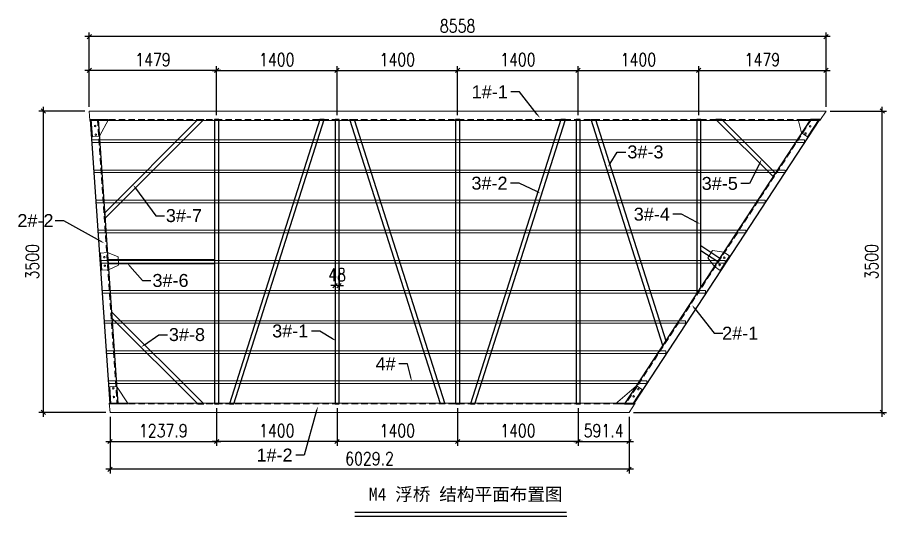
# Model space of a CAD drawing. Header units: millimetres. Extents: x 11827 to 862553, y 15071 to 134256.
# Drawn here: x 798952 to 809048, y 93445 to 99243 of the extents above; entities that cross this region are included whole.
import ezdxf
from ezdxf import colors
from ezdxf.entities.mleader import LeaderData, LeaderLine
from ezdxf.math import Vec2, Vec3

# ---------------------------------------------------------------- set-up
doc = ezdxf.new("R2010")
doc.units = ezdxf.units.MM
doc.linetypes.add('HIDDEN', pattern=[0.375, 0.25, -0.125])
for name, color, linetype in [('00打印图框', 255, 'Continuous'), ('标注', 9, 'Continuous'), ('连接端梁', 130, 'Continuous'), ('铝横梁', 220, 'Continuous')]:
    doc.layers.add(name, color=color, linetype=linetype)
for name, color, linetype, lineweight in [('加强板', 140, 'Continuous', 18), ('虚线', 8, 'Continuous', 0), ('铝主梁', 3, 'Continuous', 9), ('铝龙骨', 7, 'Continuous', 9)]:
    doc.layers.add(name, color=color, linetype=linetype, lineweight=lineweight)
doc.styles.add('Arial', font='')
doc.styles.add('HZTXT', font='txtw.shx', dxfattribs={"width": 0.8, "bigfont": 'hztxtw.shx'})
doc.styles.get("Standard").update_dxf_attribs({"font": 'arial.ttf'})
doc.styles.get('Arial').set_extended_font_data('STXihei')
doc.dimstyles.new('DIM-50', dxfattribs={"dimscale": 50, "dimtxt": 3, "dimasz": 1, "dimexe": 1, "dimexo": 1, "dimgap": 1, "dimtad": 1, "dimdec": 1, "dimdsep": 46, "dimtxsty": 'HZTXT', "dimblk": 'OBLIQUE', "dimblk1": 'ARCHTICK', "dimblk2": 'OBLIQUE', "dimcen": 0, "dimdle": 1, "dimclrd": 9, "dimclre": 9, "dimclrt": 2, "dimadec": 1, "dimazin": 0, "dimtfac": 1, "dimtdec": 1, "dimtix": 1, "dimtmove": 2, "dimatfit": 3, "dimldrblk": 'OBLIQUE', "dimfxl": 15, "dimtolj": 1, "dimtzin": 0, "dimarcsym": 1})

# ---------------------------------------------------------------- blocks, each defined once
blk = doc.blocks.new('_Oblique')
at = {"color": 0, "linetype": 'ByBlock', "lineweight": -2}
blk.add_line((-0.5, -0.5), (0.5, 0.5), dxfattribs=at)
blk = doc.blocks.new('*D357')
at = {"layer": 'Defpoints', "color": 0, "transparency": 16777216}
for p in [(799786, 98155, 0), (799252, 94655), (800028, 94655, 0)]:
    blk.add_point(p, dxfattribs=at)
at = {"layer": '标注', "color": 9, "lineweight": -2, "transparency": 16777216}
for p, q in [((799736, 98155), (799202, 98155)), ((799252, 98205), (799252, 94605)), ((799978, 94655), (799202, 94655))]:
    blk.add_line(p, q, dxfattribs=at)
at = {"layer": '标注', "color": 9, "lineweight": -2, "transparency": 16777216, "xscale": 50, "yscale": 50, "zscale": 50}
for p, rotation in [((799252, 98155), 90), ((799252, 94655), 270)]:
    blk.add_blockref('_Oblique', p, dxfattribs=dict(at, rotation=rotation))
at = {"layer": '标注', "color": 2, "transparency": 16777216, "insert": (799127, 96405), "char_height": 150, "attachment_point": 5, "rotation": 90, "style": 'HZTXT'}
blk.add_mtext('\\A1;3500', dxfattribs=at)
blk = doc.blocks.new('_ArchTick')
at = {"color": 0, "linetype": 'ByBlock', "lineweight": 100, "const_width": 0.15}
blk.add_lwpolyline([(-0.5, -0.5), (0.5, 0.5)], dxfattribs=at)
blk = doc.blocks.new('*D358')
at = {"layer": 'Defpoints', "color": 0, "transparency": 16777216}
for p in [(802665, 98627), (801265, 98057), (802665, 98057)]:
    blk.add_point(p, dxfattribs=at)
at = {"layer": '标注', "color": 9, "lineweight": -2, "transparency": 16777216}
for p, q in [((801265, 98107), (801265, 98677)), ((802665, 98107), (802665, 98677)), ((801215, 98627), (802715, 98627))]:
    blk.add_line(p, q, dxfattribs=at)
at = {"layer": '标注', "color": 9, "lineweight": -2, "transparency": 16777216, "xscale": 50, "yscale": 50, "zscale": 50, "rotation": 180}
blk.add_blockref('_Oblique', (801265, 98627), dxfattribs=at)
at = {"layer": '标注', "color": 9, "lineweight": -2, "transparency": 16777216, "xscale": 50, "yscale": 50, "zscale": 50}
blk.add_blockref('_Oblique', (802665, 98627), dxfattribs=at)
at = {"layer": '标注', "color": 2, "transparency": 16777216, "insert": (801965, 98752), "char_height": 150, "attachment_point": 5, "style": 'HZTXT'}
blk.add_mtext('\\A1;1400', dxfattribs=at)
blk = doc.blocks.new('*D359')
at = {"layer": 'Defpoints', "color": 0, "transparency": 16777216}
for p in [(804065, 98627), (802665, 98057), (804065, 98057)]:
    blk.add_point(p, dxfattribs=at)
at = {"layer": '标注', "color": 9, "lineweight": -2, "transparency": 16777216}
for p, q in [((802665, 98107), (802665, 98677)), ((804065, 98107), (804065, 98677)), ((802615, 98627), (804115, 98627))]:
    blk.add_line(p, q, dxfattribs=at)
at = {"layer": '标注', "color": 9, "lineweight": -2, "transparency": 16777216, "xscale": 50, "yscale": 50, "zscale": 50, "rotation": 180}
blk.add_blockref('_Oblique', (802665, 98627), dxfattribs=at)
at = {"layer": '标注', "color": 9, "lineweight": -2, "transparency": 16777216, "xscale": 50, "yscale": 50, "zscale": 50}
blk.add_blockref('_Oblique', (804065, 98627), dxfattribs=at)
at = {"layer": '标注', "color": 2, "transparency": 16777216, "insert": (803365, 98752), "char_height": 150, "attachment_point": 5, "style": 'HZTXT'}
blk.add_mtext('\\A1;1400', dxfattribs=at)
blk = doc.blocks.new('*D360')
at = {"layer": 'Defpoints', "color": 0, "transparency": 16777216}
for p in [(805465, 98627), (804065, 98057), (805465, 98057)]:
    blk.add_point(p, dxfattribs=at)
at = {"layer": '标注', "color": 9, "lineweight": -2, "transparency": 16777216}
for p, q in [((804065, 98107), (804065, 98677)), ((805465, 98107), (805465, 98677)), ((804015, 98627), (805515, 98627))]:
    blk.add_line(p, q, dxfattribs=at)
at = {"layer": '标注', "color": 9, "lineweight": -2, "transparency": 16777216, "xscale": 50, "yscale": 50, "zscale": 50, "rotation": 180}
blk.add_blockref('_Oblique', (804065, 98627), dxfattribs=at)
at = {"layer": '标注', "color": 9, "lineweight": -2, "transparency": 16777216, "xscale": 50, "yscale": 50, "zscale": 50}
blk.add_blockref('_Oblique', (805465, 98627), dxfattribs=at)
at = {"layer": '标注', "color": 2, "transparency": 16777216, "insert": (804765, 98752), "char_height": 150, "attachment_point": 5, "style": 'HZTXT'}
blk.add_mtext('\\A1;1400', dxfattribs=at)
blk = doc.blocks.new('*D361')
at = {"layer": 'Defpoints', "color": 0, "transparency": 16777216}
for p in [(799786, 99019), (799786, 98155), (808344, 98155)]:
    blk.add_point(p, dxfattribs=at)
at = {"layer": '标注', "color": 9, "lineweight": -2, "transparency": 16777216}
for p, q in [((799786, 98205), (799786, 99069)), ((808344, 98205), (808344, 99069)), ((808394, 99019), (799736, 99019))]:
    blk.add_line(p, q, dxfattribs=at)
at = {"layer": '标注', "color": 9, "lineweight": -2, "transparency": 16777216, "xscale": 50, "yscale": 50, "zscale": 50, "rotation": 180}
blk.add_blockref('_Oblique', (799786, 99019), dxfattribs=at)
at = {"layer": '标注', "color": 9, "lineweight": -2, "transparency": 16777216, "xscale": 50, "yscale": 50, "zscale": 50}
blk.add_blockref('_Oblique', (808344, 99019), dxfattribs=at)
at = {"layer": '标注', "color": 2, "transparency": 16777216, "insert": (804065, 99144), "char_height": 150, "attachment_point": 5, "style": 'HZTXT'}
blk.add_mtext('\\A1;8558', dxfattribs=at)
blk = doc.blocks.new('*D362')
at = {"layer": 'Defpoints', "color": 0, "transparency": 16777216}
for p in [(802641, 96378), (802689, 96378), (802641, 96128)]:
    blk.add_point(p, dxfattribs=at)
at = {"layer": '标注', "color": 9, "lineweight": -2, "transparency": 16777216}
for p, q in [((802641, 96328), (802641, 96078)), ((802689, 96328), (802689, 96078)), ((802641, 96128), (802591, 96128)), ((802689, 96128), (802641, 96128)), ((802689, 96128), (802739, 96128))]:
    blk.add_line(p, q, dxfattribs=at)
at = {"layer": '标注', "color": 9, "lineweight": -2, "transparency": 16777216, "xscale": 50, "yscale": 50, "zscale": 50}
blk.add_blockref('_Oblique', (802641, 96128), dxfattribs=at)
at = {"layer": '标注', "color": 9, "lineweight": -2, "transparency": 16777216, "xscale": 50, "yscale": 50, "zscale": 50, "rotation": 180}
blk.add_blockref('_Oblique', (802689, 96128), dxfattribs=at)
at = {"layer": '标注', "color": 2, "transparency": 16777216, "insert": (802665, 96253), "char_height": 150, "attachment_point": 5, "style": 'HZTXT'}
blk.add_mtext('\\A1;48', dxfattribs=at)
blk = doc.blocks.new('*D363')
at = {"layer": 'Defpoints', "color": 0, "transparency": 16777216}
for p in [(799786, 98627), (799786, 98155), (801265, 98057)]:
    blk.add_point(p, dxfattribs=at)
at = {"layer": '标注', "color": 9, "lineweight": -2, "transparency": 16777216}
for p, q in [((799786, 98205), (799786, 98677)), ((801265, 98107), (801265, 98677)), ((801315, 98627), (799736, 98627))]:
    blk.add_line(p, q, dxfattribs=at)
at = {"layer": '标注', "color": 9, "lineweight": -2, "transparency": 16777216, "xscale": 50, "yscale": 50, "zscale": 50, "rotation": 180}
blk.add_blockref('_Oblique', (799786, 98627), dxfattribs=at)
at = {"layer": '标注', "color": 9, "lineweight": -2, "transparency": 16777216, "xscale": 50, "yscale": 50, "zscale": 50}
blk.add_blockref('_Oblique', (801265, 98627), dxfattribs=at)
at = {"layer": '标注', "color": 2, "transparency": 16777216, "insert": (800526, 98752), "char_height": 150, "attachment_point": 5, "style": 'HZTXT'}
blk.add_mtext('\\A1;1479', dxfattribs=at)
blk = doc.blocks.new('*D364')
at = {"layer": 'Defpoints', "color": 0, "transparency": 16777216}
for p in [(800028, 94655), (806057, 94655), (800028, 93994)]:
    blk.add_point(p, dxfattribs=at)
at = {"layer": '标注', "color": 9, "lineweight": -2, "transparency": 16777216}
for p, q in [((800028, 94605), (800028, 93944)), ((806057, 94605), (806057, 93944)), ((806107, 93994), (799978, 93994))]:
    blk.add_line(p, q, dxfattribs=at)
at = {"layer": '标注', "color": 9, "lineweight": -2, "transparency": 16777216, "xscale": 50, "yscale": 50, "zscale": 50}
for p, rotation in [((800028, 93994), 179.9999999898094), ((806057, 93994), 359.9999999898094)]:
    blk.add_blockref('_Oblique', p, dxfattribs=dict(at, rotation=rotation))
at = {"layer": '标注', "color": 2, "transparency": 16777216, "insert": (803042, 94119), "char_height": 150, "attachment_point": 5, "rotation": 360, "style": 'HZTXT'}
blk.add_mtext('\\A1;6029.2', dxfattribs=at)
blk = doc.blocks.new('*D365')
at = {"layer": 'Defpoints', "color": 0, "transparency": 16777216}
for p in [(806865, 98627), (805465, 98057), (806865, 98057)]:
    blk.add_point(p, dxfattribs=at)
at = {"layer": '标注', "color": 9, "lineweight": -2, "transparency": 16777216}
for p, q in [((805465, 98107), (805465, 98677)), ((806865, 98107), (806865, 98677)), ((805415, 98627), (806915, 98627))]:
    blk.add_line(p, q, dxfattribs=at)
at = {"layer": '标注', "color": 9, "lineweight": -2, "transparency": 16777216, "xscale": 50, "yscale": 50, "zscale": 50, "rotation": 180}
blk.add_blockref('_Oblique', (805465, 98627), dxfattribs=at)
at = {"layer": '标注', "color": 9, "lineweight": -2, "transparency": 16777216, "xscale": 50, "yscale": 50, "zscale": 50}
blk.add_blockref('_Oblique', (806865, 98627), dxfattribs=at)
at = {"layer": '标注', "color": 2, "transparency": 16777216, "insert": (806165, 98752), "char_height": 150, "attachment_point": 5, "style": 'HZTXT'}
blk.add_mtext('\\A1;1400', dxfattribs=at)
blk = doc.blocks.new('*D366')
at = {"layer": 'Defpoints', "color": 0, "transparency": 16777216}
for p in [(808344, 98627), (808344, 98155), (806865, 98057)]:
    blk.add_point(p, dxfattribs=at)
at = {"layer": '标注', "color": 9, "lineweight": -2, "transparency": 16777216}
for p, q in [((806865, 98107), (806865, 98677)), ((808344, 98205), (808344, 98677)), ((806815, 98627), (808394, 98627))]:
    blk.add_line(p, q, dxfattribs=at)
at = {"layer": '标注', "color": 9, "lineweight": -2, "transparency": 16777216, "xscale": 50, "yscale": 50, "zscale": 50, "rotation": 180}
blk.add_blockref('_Oblique', (806865, 98627), dxfattribs=at)
at = {"layer": '标注', "color": 9, "lineweight": -2, "transparency": 16777216, "xscale": 50, "yscale": 50, "zscale": 50}
blk.add_blockref('_Oblique', (808344, 98627), dxfattribs=at)
at = {"layer": '标注', "color": 2, "transparency": 16777216, "insert": (807605, 98752), "char_height": 150, "attachment_point": 5, "style": 'HZTXT'}
blk.add_mtext('\\A1;1479', dxfattribs=at)
blk = doc.blocks.new('*D374')
at = {"layer": 'Defpoints', "color": 0, "transparency": 16777216}
for p in [(808344, 98155), (808998, 98155), (806057, 94655)]:
    blk.add_point(p, dxfattribs=at)
at = {"layer": '标注', "color": 9, "lineweight": -2, "transparency": 16777216}
for p, q in [((808394, 98155), (809048, 98155)), ((808998, 94605), (808998, 98205)), ((806107, 94655), (809048, 94655))]:
    blk.add_line(p, q, dxfattribs=at)
at = {"layer": '标注', "color": 9, "lineweight": -2, "transparency": 16777216, "xscale": 50, "yscale": 50, "zscale": 50}
for p, rotation in [((808998, 98155), 90), ((808998, 94655), 270)]:
    blk.add_blockref('_Oblique', p, dxfattribs=dict(at, rotation=rotation))
at = {"layer": '标注', "color": 2, "transparency": 16777216, "insert": (808873, 96405), "char_height": 150, "attachment_point": 5, "rotation": 90, "style": 'HZTXT'}
blk.add_mtext('\\A1;3500', dxfattribs=at)
blk = doc.blocks.new('*D398')
at = {"layer": 'Defpoints', "color": 0, "transparency": 16777216}
for p in [(805465, 94753), (806057, 94655), (806057, 94317)]:
    blk.add_point(p, dxfattribs=at)
at = {"layer": '标注', "color": 9, "lineweight": -2, "transparency": 16777216}
for p, q in [((805465, 94703), (805465, 94267)), ((806057, 94605), (806057, 94267)), ((805415, 94317), (806107, 94317))]:
    blk.add_line(p, q, dxfattribs=at)
at = {"layer": '标注', "color": 9, "lineweight": -2, "transparency": 16777216, "xscale": 50, "yscale": 50, "zscale": 50, "rotation": 180}
blk.add_blockref('_Oblique', (805465, 94317), dxfattribs=at)
at = {"layer": '标注', "color": 9, "lineweight": -2, "transparency": 16777216, "xscale": 50, "yscale": 50, "zscale": 50}
blk.add_blockref('_Oblique', (806057, 94317), dxfattribs=at)
at = {"layer": '标注', "color": 2, "transparency": 16777216, "insert": (805761, 94442), "char_height": 150, "attachment_point": 5, "style": 'HZTXT'}
blk.add_mtext('\\A1;591.4', dxfattribs=at)
blk = doc.blocks.new('*D399')
at = {"layer": 'Defpoints', "color": 0, "transparency": 16777216}
for p in [(801265, 94753), (800028, 94655), (801265, 94317)]:
    blk.add_point(p, dxfattribs=at)
at = {"layer": '标注', "color": 9, "lineweight": -2, "transparency": 16777216}
for p, q in [((801265, 94703), (801265, 94267)), ((800028, 94605), (800028, 94267)), ((799978, 94317), (801315, 94317))]:
    blk.add_line(p, q, dxfattribs=at)
at = {"layer": '标注', "color": 9, "lineweight": -2, "transparency": 16777216, "xscale": 50, "yscale": 50, "zscale": 50, "rotation": 180}
blk.add_blockref('_Oblique', (800028, 94317), dxfattribs=at)
at = {"layer": '标注', "color": 9, "lineweight": -2, "transparency": 16777216, "xscale": 50, "yscale": 50, "zscale": 50}
blk.add_blockref('_Oblique', (801265, 94317), dxfattribs=at)
at = {"layer": '标注', "color": 2, "transparency": 16777216, "insert": (800646, 94442), "char_height": 150, "attachment_point": 5, "style": 'HZTXT'}
blk.add_mtext('\\A1;1237.9', dxfattribs=at)
blk = doc.blocks.new('*D400')
at = {"layer": 'Defpoints', "color": 0, "transparency": 16777216}
for p in [(804065, 94753), (805465, 94753), (804065, 94317)]:
    blk.add_point(p, dxfattribs=at)
at = {"layer": '标注', "color": 9, "lineweight": -2, "transparency": 16777216}
for p, q in [((804065, 94703), (804065, 94267)), ((805465, 94703), (805465, 94267)), ((805515, 94317), (804015, 94317))]:
    blk.add_line(p, q, dxfattribs=at)
at = {"layer": '标注', "color": 9, "lineweight": -2, "transparency": 16777216, "xscale": 50, "yscale": 50, "zscale": 50, "rotation": 180}
blk.add_blockref('_Oblique', (804065, 94317), dxfattribs=at)
at = {"layer": '标注', "color": 9, "lineweight": -2, "transparency": 16777216, "xscale": 50, "yscale": 50, "zscale": 50}
blk.add_blockref('_Oblique', (805465, 94317), dxfattribs=at)
at = {"layer": '标注', "color": 2, "transparency": 16777216, "insert": (804765, 94442), "char_height": 150, "attachment_point": 5, "style": 'HZTXT'}
blk.add_mtext('\\A1;1400', dxfattribs=at)
blk = doc.blocks.new('*D401')
at = {"layer": 'Defpoints', "color": 0, "transparency": 16777216}
for p in [(802665, 94753), (804065, 94753), (802665, 94317)]:
    blk.add_point(p, dxfattribs=at)
at = {"layer": '标注', "color": 9, "lineweight": -2, "transparency": 16777216}
for p, q in [((802665, 94703), (802665, 94267)), ((804065, 94703), (804065, 94267)), ((804115, 94317), (802615, 94317))]:
    blk.add_line(p, q, dxfattribs=at)
at = {"layer": '标注', "color": 9, "lineweight": -2, "transparency": 16777216, "xscale": 50, "yscale": 50, "zscale": 50, "rotation": 180}
blk.add_blockref('_Oblique', (802665, 94317), dxfattribs=at)
at = {"layer": '标注', "color": 9, "lineweight": -2, "transparency": 16777216, "xscale": 50, "yscale": 50, "zscale": 50}
blk.add_blockref('_Oblique', (804065, 94317), dxfattribs=at)
at = {"layer": '标注', "color": 2, "transparency": 16777216, "insert": (803365, 94442), "char_height": 150, "attachment_point": 5, "style": 'HZTXT'}
blk.add_mtext('\\A1;1400', dxfattribs=at)
blk = doc.blocks.new('*D391')
at = {"layer": 'Defpoints', "color": 0, "transparency": 16777216}
for p in [(801265, 94753), (802665, 94753), (801265, 94317)]:
    blk.add_point(p, dxfattribs=at)
at = {"layer": '标注', "color": 9, "lineweight": -2, "transparency": 16777216}
for p, q in [((801265, 94703), (801265, 94267)), ((802665, 94703), (802665, 94267)), ((802715, 94317), (801215, 94317))]:
    blk.add_line(p, q, dxfattribs=at)
at = {"layer": '标注', "color": 9, "lineweight": -2, "transparency": 16777216, "xscale": 50, "yscale": 50, "zscale": 50, "rotation": 180}
blk.add_blockref('_Oblique', (801265, 94317), dxfattribs=at)
at = {"layer": '标注', "color": 9, "lineweight": -2, "transparency": 16777216, "xscale": 50, "yscale": 50, "zscale": 50}
blk.add_blockref('_Oblique', (802665, 94317), dxfattribs=at)
at = {"layer": '标注', "color": 2, "transparency": 16777216, "insert": (801965, 94442), "char_height": 150, "attachment_point": 5, "style": 'HZTXT'}
blk.add_mtext('\\A1;1400', dxfattribs=at)
blk = doc.blocks.new('A$C0D8A069B')
at = {"layer": '加强板'}
blk.add_lwpolyline([(80, -100), (0, -100), (0, 100), (80, 100), (200, 45), (200, -55), (80, -100)], dxfattribs=at)
for centre in [(40, 50), (40, -50)]:
    blk.add_circle(centre, 9, dxfattribs=at)
blk = doc.blocks.new('juhkluy')
at = {"layer": '加强板', "color": 5}
for points in [[(766520, 98057), (766720, 98057), (766614, 97863), (766534, 97857)], [(774969, 98057), (774729, 98057), (774770, 97900), (774837, 97856)], [(766748, 94753), (766948, 94753), (766814, 94958), (766734, 94952)], [(772809, 94753), (772609, 94753), (772852, 94964), (772919, 94920)]]:
    blk.add_lwpolyline(points, close=True, dxfattribs=at)
for centre in [(766565, 97980), (774869, 97978), (766572, 97880), (774815, 97894), (766775, 94935), (772874, 94925), (766782, 94835), (772819, 94841)]:
    blk.add_circle(centre, 9, dxfattribs=at)
at = {"layer": '虚线', "color": 1, "linetype": 'HIDDEN', "ltscale": 300}
for p, q in [((766502, 98057), (774990, 98057)), ((766590, 98057), (766818, 94753)), ((774885, 98057), (772726, 94753)), ((766730, 94753), (772830, 94753))]:
    blk.add_line(p, q, dxfattribs=at)
at = {"layer": '连接端梁'}
for points in [[(766738, 94753), (766510, 98057), (766600, 98057), (766828, 94753)], [(772821, 94753), (774981, 98057), (774873, 98057), (772714, 94753)]]:
    blk.add_lwpolyline(points, close=True, dxfattribs=at)
at = {"layer": '铝主梁', "color": 3}
for points in [[(774983, 98047), (766503, 98047), (766496, 98155), (775054, 98155)], [(774983, 98047), (766503, 98047), (766496, 98155), (775054, 98155)], [(775054, 98155), (774983, 98047)]]:
    blk.add_lwpolyline(points, dxfattribs=at)
blk.add_lwpolyline([(766737, 94655), (772766, 94655), (772837, 94763), (766729, 94763)], close=True, dxfattribs=at)
at = {"layer": '铝横梁', "color": 243}
for points in [[(766675, 96974), (767758, 98057), (767826, 98057), (766679, 96910)], [(767951, 98057), (767951, 94753), (767999, 94753), (767999, 98057)], [(769175, 98057), (768124, 94753), (768174, 94753), (769226, 98057)], [(769351, 98057), (769351, 94753), (769399, 94753), (769399, 98057)], [(769574, 98057), (770626, 94753), (770575, 94753), (769524, 98057)], [(770751, 98057), (770751, 94753), (770799, 94753), (770799, 98057)], [(771975, 98057), (770924, 94753), (770974, 94753), (772026, 98057)], [(772151, 98057), (772151, 94753), (772199, 94753), (772199, 98057)], [(772374, 98057), (773192, 95485), (773159, 95433), (772324, 98057)], [(773551, 98057), (773551, 96033), (773599, 96107), (773599, 98057)], [(774466, 97434), (773843, 98057), (773775, 98057), (774439, 97393)], [(766759, 95751), (767758, 94753), (767826, 94753), (766754, 95824)]]:
    blk.add_lwpolyline(points, close=True, dxfattribs=at)
for points in [[(773599, 96593), (773821, 96447)], [(773599, 96535), (773795, 96407)]]:
    blk.add_lwpolyline(points, dxfattribs=at)
at = {"layer": '铝横梁', "color": 243, "elevation": 0}
blk.add_lwpolyline([(766712, 96429), (767951, 96429), (767951, 96381), (766716, 96381)], close=True, dxfattribs=at)
at = {"layer": '铝龙骨', "color": 0}
for points in [[(766524, 97790), (766524, 97820), (774802, 97820), (774802, 97790)], [(766554, 97440), (766554, 97470), (774577, 97470), (774577, 97440)], [(766574, 97090), (766574, 97120), (774347, 97120), (774347, 97090)], [(766594, 96740), (766594, 96770), (774122, 96770), (774122, 96740)], [(766624, 96390), (766624, 96420), (773882, 96420), (773882, 96390)], [(766644, 96040), (766644, 96070), (773652, 96070), (773652, 96040)], [(766674, 95690), (766674, 95720), (773422, 95720), (773422, 95690)], [(766694, 95340), (766694, 95370), (773192, 95370), (773192, 95340)], [(766719, 94990), (766719, 95020), (772972, 95020), (772972, 94990)]]:
    blk.add_lwpolyline(points, close=True, dxfattribs=at)
at = {"rotation": 3.941284033268662}
blk.add_blockref('A$C0D8A069B', (766634, 96405), dxfattribs=at)
at = {"xscale": -1, "rotation": 326.8307301158137}
blk.add_blockref('A$C0D8A069B', (773878, 96388), dxfattribs=at)

msp = doc.modelspace()

# ---------------------------------------------------------------- linework, layer by layer
msp.add_line((805334.76, 93444.68), (802870.94, 93444.68))
at = {"const_width": 15}
msp.add_lwpolyline([(805332.42, 93494.66), (802868.52, 93494.66)], dxfattribs=at)

# ---------------------------------------------------------------- block references
msp.add_blockref('juhkluy', (33290.82, 0))

# ---------------------------------------------------------------- texts
at = {"layer": '00打印图框', "color": 6, "insert": (805284.12, 93779.11), "char_height": 150, "width": 4015.3903, "attachment_point": 3, "style": 'Arial'}
msp.add_mtext('M4 {\\fSimSun|b0|i0|c134|p2;浮桥 结构平面布置图}', dxfattribs=at)

# ---------------------------------------------------------------- dimensions: what is measured, and where the dimension line sits
at = {"layer": '标注'}
for base, p1, p2, angle, picture, middle in [((799786.42, 99019.22), (808344.45, 98154.63), (799786.42, 98154.63), 0, '*D361', (804065.44, 99144.22)), ((799786.42, 98626.53), (801265.43, 98056.63), (799786.42, 98154.63), 0, '*D363', (800525.93, 98751.53)), ((802665.43, 98626.53), (801265.43, 98056.63), (802665.43, 98056.63), 0, '*D358', (801965.43, 98751.53)), ((804065.43, 98626.53), (802665.43, 98056.63), (804065.43, 98056.63), 0, '*D359', (803365.43, 98751.53)), ((805465.43, 98626.53), (804065.43, 98056.63), (805465.43, 98056.63), 0, '*D360', (804765.43, 98751.53)), ((806865.43, 98626.53), (805465.43, 98056.63), (806865.43, 98056.63), 0, '*D365', (806165.43, 98751.53)), ((808344.45, 98626.53), (806865.43, 98056.63), (808344.45, 98154.63), 0, '*D366', (807604.94, 98751.53)), ((799251.64, 94654.63, 0), (799786.42, 98154.63), (800027.56, 94654.63), 90, '*D357', (799126.64, 96404.63, 0)), ((808997.9, 98154.63), (806056.8, 94654.63), (808344.45, 98154.63), 90, '*D374', (808872.9, 96404.63)), ((802641.42, 96127.53), (802689.42, 96377.51), (802641.42, 96377.51), 0, '*D362', (802665.42, 96252.53)), ((801265.43, 94316.53), (800027.56, 94654.63), (801265.43, 94752.63), 180, '*D399', (800646.49, 94441.53)), ((801265.43, 94316.53), (802665.43, 94752.63), (801265.43, 94752.63), 180, '*D391', (801965.43, 94441.53)), ((802665.43, 94316.53), (804065.43, 94752.63), (802665.43, 94752.63), 180, '*D401', (803365.43, 94441.53)), ((804065.43, 94316.53), (805465.43, 94752.63), (804065.43, 94752.63), 180, '*D400', (804765.43, 94441.53)), ((806056.8, 94316.53), (805465.43, 94752.63), (806056.8, 94654.63), 180, '*D398', (805761.11, 94441.53))]:
    dim = msp.add_linear_dim(base=base, p1=p1, p2=p2, angle=angle, dimstyle='DIM-50', dxfattribs=at)
    dim.commit()
    dim.dimension.update_dxf_attribs({"geometry": picture, "text_midpoint": middle})
dim = msp.add_aligned_dim(p1=(806056.8, 94654.63), p2=(800027.56, 94654.63), distance=660.82, dimstyle='DIM-50', dxfattribs=at)
dim.commit()
dim.dimension.update_dxf_attribs({"geometry": '*D364', "text_midpoint": (803042.18, 94118.8)})

# ---------------------------------------------------------------- leaders
at = {"layer": '标注', "color": 6, "linetype": 'ByBlock'}
ml = msp.add_multileader_mtext('Standard', dxfattribs=at)
ml.set_content('1#-1', color=6)
ml.set_leader_properties()
ml.build(insert=Vec2(0, 0))
ml.multileader.update_dxf_attribs({"dogleg_length": 100, "arrow_head_size": 50})
ctx = ml.context
ctx.base_point, ctx.char_height, ctx.arrow_head_size, ctx.landing_gap_size, ctx.plane_origin = Vec3(804254.05, 98376.77), 150, 50, 35.88, Vec3(804174.08, 86785.76)
ctx.text_align_type = 2
notes = []
notes.append((ctx, [(1, (1, 1, 0), (804783.92, 98376.77), (-1, 0), 100, [(0, [(805021.51, 98075.44)], 0, [])])]))
ctx.mtext.insert, ctx.mtext.width, ctx.mtext.defined_height, ctx.mtext.alignment, ctx.mtext.flow_direction = Vec3(804648.04, 98453.05), 445.8704, 72.4, 3, 5
ml = msp.add_multileader_mtext('Standard', dxfattribs=at)
ml.set_content('3#-3', color=6)
ml.set_leader_properties()
ml.build(insert=Vec2(0, 0))
ml.multileader.update_dxf_attribs({"dogleg_length": 100, "arrow_head_size": 50})
ctx = ml.context
ctx.base_point, ctx.char_height, ctx.arrow_head_size, ctx.landing_gap_size, ctx.plane_origin = Vec3(806019.21, 97679.03), 150, 50, 35.88, Vec3(805792.3, 87329.92)
ctx.text_align_type = 2
notes.append((ctx, [(0, (1, 1, 0), (805919.21, 97679.03), (1, 0), 100, [(0, [(805810.84, 97504.99)], 0, [])])]))
ctx.mtext.insert, ctx.mtext.width, ctx.mtext.defined_height, ctx.mtext.alignment, ctx.mtext.flow_direction = Vec3(806456.18, 97755.36), 445.8704, 72.4, 3, 5
ml = msp.add_multileader_mtext('Standard', dxfattribs=at)
ml.set_content('3#-5', color=6)
ml.set_leader_properties()
ml.build(insert=Vec2(0, 0))
ml.multileader.update_dxf_attribs({"dogleg_length": 100, "arrow_head_size": 50})
ctx = ml.context
ctx.base_point, ctx.char_height, ctx.arrow_head_size, ctx.landing_gap_size, ctx.plane_origin = Vec3(806881.62, 97313.51), 150, 50, 35.88, Vec3(806700.54, 87009.73)
ctx.text_align_type = 2
notes.append((ctx, [(1, (1, 1, 0), (807455.59, 97313.51), (-1, 0), 100, [(0, [(807596.75, 97594.21)], 0, [])])]))
ctx.mtext.insert, ctx.mtext.width, ctx.mtext.defined_height, ctx.mtext.alignment, ctx.mtext.flow_direction = Vec3(807319.71, 97389.84), 445.8704, 72.4, 3, 5
ml = msp.add_multileader_mtext('Standard', dxfattribs=at)
ml.set_content('3#-2', color=6)
ml.set_leader_properties()
ml.build(insert=Vec2(0, 0))
ml.multileader.update_dxf_attribs({"dogleg_length": 100, "arrow_head_size": 50})
ctx = ml.context
ctx.base_point, ctx.char_height, ctx.arrow_head_size, ctx.landing_gap_size, ctx.plane_origin = Vec3(804209.63, 97316.45), 150, 50, 35.88, Vec3(803885.08, 87035.78)
ctx.text_align_type = 2
notes.append((ctx, [(1, (1, 1, 0), (804780.94, 97316.45), (-1, 0), 100, [(0, [(805029.92, 97197.29)], 0, [])])]))
ctx.mtext.insert, ctx.mtext.width, ctx.mtext.defined_height, ctx.mtext.alignment, ctx.mtext.flow_direction = Vec3(804645.07, 97392.78), 445.8704, 72.4, 3, 5
ml = msp.add_multileader_mtext('Standard', dxfattribs=at)
ml.set_content('3#-7', color=6)
ml.set_leader_properties()
ml.build(insert=Vec2(0, 0))
ml.multileader.update_dxf_attribs({"dogleg_length": 100, "arrow_head_size": 50})
ctx = ml.context
ctx.base_point, ctx.char_height, ctx.arrow_head_size, ctx.landing_gap_size, ctx.plane_origin = Vec3(800659.03, 96939.44, 0), 150, 50, 35.88, Vec3(800602.02, 86918.8, 0)
ctx.text_align_type = 2
notes.append((ctx, [(0, (1, 1, 0), (800559.03, 96939.44, 0), (1, 0), 100, [(0, [(800294.95, 97299.33, 0)], 0, [])])]))
ctx.mtext.insert, ctx.mtext.width, ctx.mtext.defined_height, ctx.mtext.alignment, ctx.mtext.flow_direction = Vec3(801096, 97015.77, 0), 445.8704, 72.4, 3, 5
ml = msp.add_multileader_mtext('Standard', dxfattribs=at)
ml.set_content('3#-4', color=6)
ml.set_leader_properties()
ml.build(insert=Vec2(0, 0))
ml.multileader.update_dxf_attribs({"dogleg_length": 100, "arrow_head_size": 50})
ctx = ml.context
ctx.base_point, ctx.char_height, ctx.arrow_head_size, ctx.landing_gap_size, ctx.plane_origin = Vec3(806094.13, 96955.88), 150, 50, 35.88, Vec3(805799.03, 86620.28)
ctx.text_align_type = 2
notes.append((ctx, [(1, (1, 1, 0), (806666.36, 96955.88), (-1, 0), 100, [(0, [(806883.22, 96842.4)], 0, [])])]))
ctx.mtext.insert, ctx.mtext.width, ctx.mtext.defined_height, ctx.mtext.alignment, ctx.mtext.flow_direction = Vec3(806530.49, 97032.21), 445.8704, 72.4, 3, 5
ml = msp.add_multileader_mtext('Standard', dxfattribs=at)
ml.set_content('2#-2', color=6)
ml.set_leader_properties()
ml.build(insert=Vec2(0, 0))
ml.multileader.update_dxf_attribs({"dogleg_length": 100, "arrow_head_size": 50})
ctx = ml.context
ctx.base_point, ctx.char_height, ctx.arrow_head_size, ctx.landing_gap_size, ctx.plane_origin = Vec3(798916.08, 96881.65, 0), 150, 50, 35.88, Vec3(800079.76, 88559.65, 0)
notes.append((ctx, [(1, (1, 1, 0), (799490.05, 96881.65, 0), (-1, 0), 100, [(0, [(799962.49, 96619.21, 0)], 0, [])])]))
ctx.mtext.insert, ctx.mtext.width, ctx.mtext.flow_direction = Vec3(798951.95, 96957.93, 0), 207.6057, 5
ml = msp.add_multileader_mtext('Standard', dxfattribs=at)
ml.set_content('3#-6', color=6)
ml.set_leader_properties()
ml.build(insert=Vec2(0, 0))
ml.multileader.update_dxf_attribs({"dogleg_length": 100, "arrow_head_size": 50})
ctx = ml.context
ctx.base_point, ctx.char_height, ctx.arrow_head_size, ctx.landing_gap_size, ctx.plane_origin = Vec3(800503.34, 96186.45), 150, 50, 35.88, Vec3(800446.32, 86165.81)
ctx.text_align_type = 2
notes.append((ctx, [(0, (1, 1, 0), (800403.34, 96186.45), (1, 0), 100, [(0, [(800227.12, 96389.63)], 0, [])])]))
ctx.mtext.insert, ctx.mtext.width, ctx.mtext.defined_height, ctx.mtext.alignment, ctx.mtext.flow_direction = Vec3(800940.2, 96262.78), 445.8704, 72.4, 3, 5
ml = msp.add_multileader_mtext('Standard', dxfattribs=at)
ml.set_content('2#-1', color=6)
ml.set_leader_properties()
ml.build(insert=Vec2(0, 0))
ml.multileader.update_dxf_attribs({"dogleg_length": 100, "arrow_head_size": 50})
ctx = ml.context
ctx.base_point, ctx.char_height, ctx.arrow_head_size, ctx.landing_gap_size, ctx.plane_origin = Vec3(807146.37, 95574.15, 0), 150, 50, 35.88, Vec3(804713.18, 87383.81, 0)
ctx.text_align_type = 2
notes.append((ctx, [(1, (1, 1, 0), (807046.37, 95574.15, 0), (1, 0), 100, [(0, [(806785.05, 95903.63, 0)], 0, [])])]))
ctx.mtext.insert, ctx.mtext.alignment, ctx.mtext.flow_direction = Vec3(807557.04, 95650.42, 0), 3, 5
ml = msp.add_multileader_mtext('Standard', dxfattribs=at)
ml.set_content('3#-8', color=6)
ml.set_leader_properties()
ml.build(insert=Vec2(0, 0))
ml.multileader.update_dxf_attribs({"dogleg_length": 100, "arrow_head_size": 50})
ctx = ml.context
ctx.base_point, ctx.char_height, ctx.arrow_head_size, ctx.landing_gap_size, ctx.plane_origin = Vec3(800693.88, 95557.61, 0), 150, 50, 35.88, Vec3(800636.87, 85536.97, 0)
ctx.text_align_type = 2
notes.append((ctx, [(0, (1, 1, 0), (800593.88, 95557.61, 0), (1, 0), 100, [(0, [(800386, 95412.05, 0)], 0, [])])]))
ctx.mtext.insert, ctx.mtext.width, ctx.mtext.defined_height, ctx.mtext.alignment, ctx.mtext.flow_direction = Vec3(801131.15, 95633.94, 0), 445.8704, 72.4, 3, 5
ml = msp.add_multileader_mtext('Standard', dxfattribs=at)
ml.set_content('3#-1', color=6)
ml.set_leader_properties()
ml.build(insert=Vec2(0, 0))
ml.multileader.update_dxf_attribs({"dogleg_length": 100, "arrow_head_size": 50})
ctx = ml.context
ctx.base_point, ctx.char_height, ctx.arrow_head_size, ctx.landing_gap_size, ctx.plane_origin = Vec3(801922.69, 95599.62), 150, 50, 35.88, Vec3(802665.99, 85138.12)
ctx.text_align_type = 2
notes.append((ctx, [(1, (1, 1, 0), (802466.58, 95599.62), (-1, 0), 100, [(0, [(802655.76, 95484.04)], 0, [])])]))
ctx.mtext.insert, ctx.mtext.width, ctx.mtext.defined_height, ctx.mtext.alignment, ctx.mtext.flow_direction = Vec3(802330.7, 95675.95), 445.8704, 72.4, 3, 5
ml = msp.add_multileader_mtext('Standard', dxfattribs=at)
ml.set_content('4#', color=6)
ml.set_leader_properties()
ml.build(insert=Vec2(0, 0))
ml.multileader.update_dxf_attribs({"dogleg_length": 100, "arrow_head_size": 50})
ctx = ml.context
ctx.base_point, ctx.char_height, ctx.arrow_head_size, ctx.landing_gap_size, ctx.plane_origin = Vec3(803081.98, 95218.2), 150, 50, 35.88, Vec3(803923.75, 84926.76)
ctx.text_align_type = 2
notes.append((ctx, [(1, (1, 1, 0), (803481.49, 95218.2), (-1, 0), 100, [(0, [(803532.09, 95014.95)], 0, [])])]))
ctx.mtext.insert, ctx.mtext.width, ctx.mtext.defined_height, ctx.mtext.alignment, ctx.mtext.flow_direction = Vec3(803345.62, 95294.48), 445.8704, 72.4, 3, 5
ml = msp.add_multileader_mtext('Standard', dxfattribs=at)
ml.set_content('1#-2', color=6)
ml.set_leader_properties()
ml.build(insert=Vec2(0, 0))
ml.multileader.update_dxf_attribs({"dogleg_length": 100, "arrow_head_size": 50})
ctx = ml.context
ctx.base_point, ctx.char_height, ctx.arrow_head_size, ctx.landing_gap_size, ctx.plane_origin = Vec3(801727.35, 94158.39), 150, 50, 35.88, Vec3(802562.56, 106013.82)
ctx.text_align_type = 2
notes.append((ctx, [(1, (1, 1, 0), (802284.64, 94158.39), (-1, 0), 100, [(0, [(802441.23, 94724.14)], 0, [])])]))
ctx.mtext.insert, ctx.mtext.width, ctx.mtext.defined_height, ctx.mtext.alignment, ctx.mtext.flow_direction = Vec3(802148.76, 94234.67), 445.8704, 72.4, 3, 5
for ctx, leaders in notes:
    for number, flags, end, landing, length, lines in leaders:
        leader = LeaderData()
        leader.index, (leader.has_last_leader_line, leader.has_dogleg_vector, leader.attachment_direction) = number, flags
        leader.last_leader_point, leader.dogleg_vector, leader.dogleg_length = Vec3(end), Vec3(landing), length
        for number, points, colour, breaks in lines:
            line = LeaderLine()
            line.index, line.vertices, line.color, line.breaks = number, Vec3.list(points), colors.encode_raw_color(colour), breaks
            leader.lines.append(line)
        ctx.leaders.append(leader)

doc.saveas('drawing.dxf')
